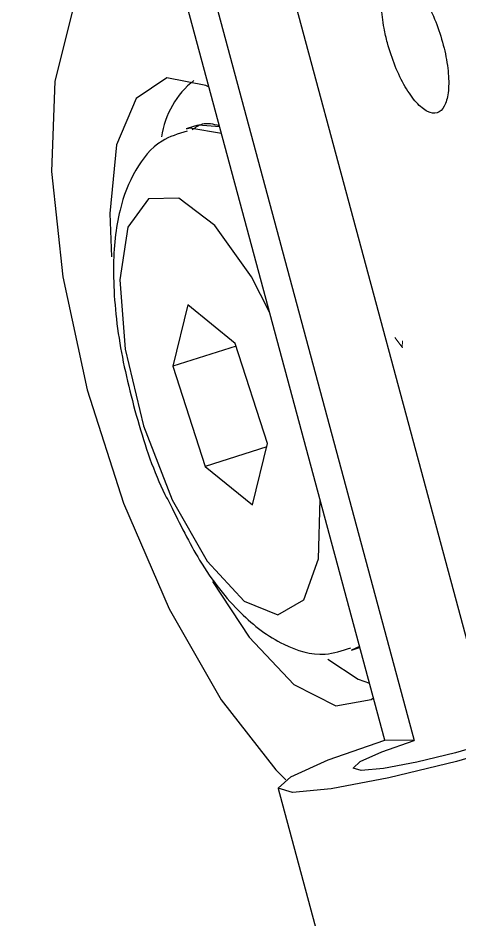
# Model space of a CAD drawing. Header units: millimetres. Extents: x 15 to 1184, y 5 to 836.
# Drawn here: x 779.15 to 784, y 652.97 to 662.87 of the extents above; entities that cross this region are included whole.
import ezdxf

# ---------------------------------------------------------------- set-up
doc = ezdxf.new("R2010")
doc.units = ezdxf.units.MM
doc.header["$PDSIZE"] = -1
doc.layers.get('0').update_dxf_attribs({"lineweight": 18})

msp = doc.modelspace()

# ---------------------------------------------------------------- linework, layer by layer
at = {"color": 7, "linetype": 'Continuous', "lineweight": 25}
for p, q in [((784.3711, 654.9273), (780.2633, 670.1863)), ((779.4492, 669.9671), (783.4951, 654.938)), ((783.1713, 654.942), (779.1456, 669.8962)), ((781.081, 661.6789), (780.9922, 661.6508)), ((781.0102, 659.7206), (780.8456, 659.0455)), ((781.53, 659.2972), (781.0102, 659.7206)), ((781.8854, 658.1987), (781.53, 659.2972)), ((781.5403, 659.2655), (780.8456, 659.0455)), ((780.8456, 659.0455), (781.2009, 657.947)), ((781.7208, 657.5236), (781.8854, 658.1987)), ((781.8761, 658.1609), (781.2009, 657.947)), ((781.2009, 657.947), (781.7208, 657.5236)), ((782.894, 655.9721), (782.8039, 655.9308)), ((782.8041, 655.9309), (782.8929, 655.959)), ((783.4951, 654.938), (783.1713, 654.942)), ((782.0019, 654.4128), (782.5185, 652.4935))]:
    msp.add_line(p, q, dxfattribs=at)
at = {"color": 7, "linetype": 'Continuous'}
for q in [(783.2803, 659.3595), (783.3651, 659.3236)]:
    msp.add_line((783.363, 659.2549), q, dxfattribs=at)
at = {"color": 7, "linetype": 'Continuous', "lineweight": 25}
for points in [[(779.8368, 663.1261), (779.7386, 662.9297), (779.5494, 662.172), (779.5143, 661.1819), (779.6356, 660.027), (779.905, 658.786), (780.3042, 657.5433), (780.806, 656.3838), (781.3761, 655.3864), (781.9758, 654.619), (782.0847, 654.5087)], [(781.242, 662.1089), (781.2078, 662.127), (780.7795, 662.209), (780.4427, 661.9847), (780.2274, 661.4741), (780.1526, 660.7226), (780.1729, 660.2472)], [(780.9929, 661.651), (781.033, 661.6614), (781.378, 661.6038)], [(781.359, 661.6741), (781.1217, 661.6895), (781.081, 661.6789)], [(781.9064, 659.6409), (781.7075, 660.0253), (781.305, 660.5903), (780.9107, 660.8895), (780.5778, 660.8824), (780.3513, 660.5701), (780.2617, 659.9947), (780.3213, 659.2339), (780.5218, 658.3905), (780.8363, 657.5783), (781.2223, 656.9072), (781.6276, 656.4676), (781.9975, 656.319), (782.2821, 656.4815), (782.4428, 656.9331), (782.4603, 657.5834)], [(781.2808, 656.685), (781.6816, 656.0722), (782.1742, 655.553), (782.6343, 655.319), (783.0212, 655.3909), (783.0458, 655.4083)], [(782.5469, 655.8331), (782.879, 655.6128), (783.003, 655.5675)], [(784.6949, 654.9234), (783.9574, 654.7088), (783.2162, 654.5284), (782.5842, 654.4095), (782.1575, 654.3702), (782.0011, 654.4166), (782.1389, 654.5415), (782.5498, 654.726), (783.1713, 654.942)], [(784.3711, 654.9273), (783.9471, 654.804), (783.5209, 654.7002), (783.1575, 654.6318), (782.9121, 654.6093), (782.8222, 654.6359), (782.9014, 654.7078), (783.1377, 654.8139), (783.4951, 654.938)]]:
    msp.add_lwpolyline(points, dxfattribs=at)
for centre, radius, start, end in [((781.6799, 661.424), 0.9691, 128.50593, 171.75248), ((782.7244, 658.7652), 6.275, 268.12039, 293.35103)]:
    msp.add_arc(centre, radius, start, end, dxfattribs=at)
for points, knots in [([(783.1995, 662.5934), (783.2261, 662.507), (783.2793, 662.3343), (783.3937, 662.1039), (783.5181, 661.9283), (783.6416, 661.8272), (783.7494, 661.8121), (783.8296, 661.8847), (783.8731, 662.0367), (783.875, 662.2511), (783.8352, 662.5037), (783.758, 662.766), (783.6522, 663.0083), (783.5297, 663.2035), (783.4043, 663.3295), (783.2902, 663.3721), (783.2003, 663.3264), (783.1445, 663.1977), (783.1297, 663.0005), (783.1522, 662.7871), (783.1863, 662.6472), (783.1995, 662.5934)], [0, 0, 0, 0, 0.196991, 0.393982, 0.590973, 0.787963, 0.984954, 1.181945, 1.378936, 1.575927, 1.772918, 1.969908, 2.166899, 2.36389, 2.560881, 2.757872, 2.954863, 3.151853, 3.348844, 3.545835, 3.669128, 3.669128, 3.669128, 3.669128]), ([(781.3561, 661.6849), (781.2909, 661.701), (781.1833, 661.7275), (781.0937, 661.6656), (781.0585, 661.6413)], [0, 0, 0, 0, 0.2000516, 0.3296786, 0.3296786, 0.3296786, 0.3296786]), ([(781.0007, 661.6261), (780.9047, 661.5962), (780.6647, 661.5213), (780.4088, 661.1891), (780.2341, 660.735), (780.1712, 660.1124), (780.2377, 659.3181), (780.4445, 658.4609), (780.6507, 657.8377), (780.798, 657.564), (780.8181, 657.5267)], [0, 0, 0, 0, 0.343755, 0.858969, 1.432877, 2.14834, 2.938041, 3.700098, 4.453106, 4.572185, 4.572185, 4.572185, 4.572185]), ([(780.8181, 657.5267), (780.9218, 657.3157), (781.1524, 656.8466), (781.5668, 656.3258), (782.0075, 655.9906), (782.4541, 655.8443), (782.704, 655.9259), (782.7976, 655.9565)], [0, 0, 0, 0, 0.594567, 1.322286, 1.974013, 2.495645, 2.808401, 2.808401, 2.808401, 2.808401])]:
    msp.add_open_spline(points, degree=3, knots=knots, dxfattribs=at)
at = {"color": 7, "linetype": 'Continuous'}
msp.add_point((783.363, 659.2549), dxfattribs=at)

doc.saveas('drawing.dxf')
